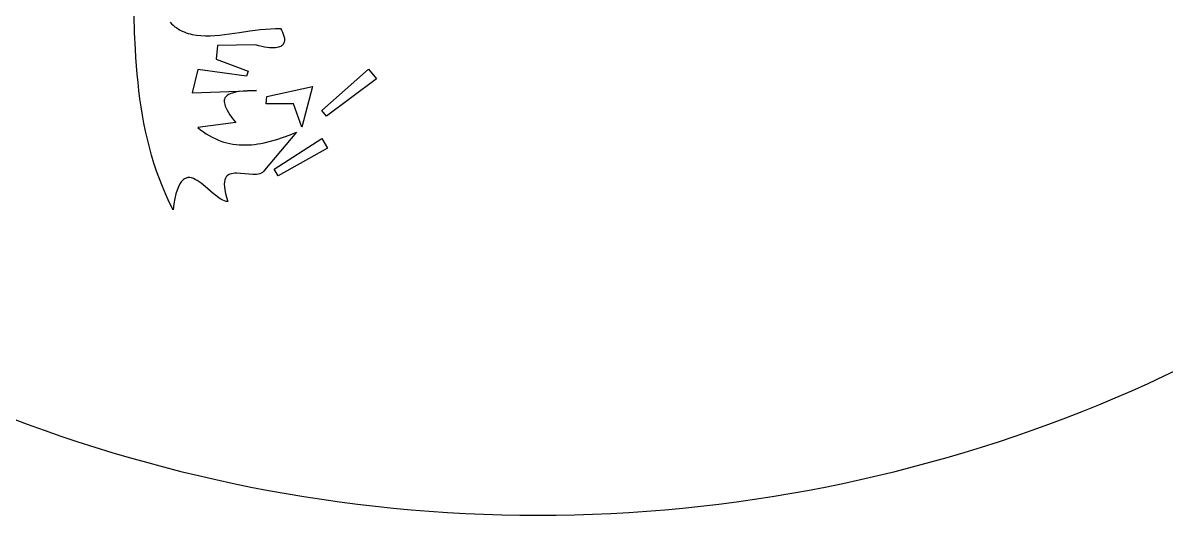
# Model space of a CAD drawing. Header units: metres. Extents: x -6.5 to 48.9, y 1.2 to 49.2.
# Drawn here: x 16.24 to 35.04, y 1.2 to 9.31 of the extents above; entities that cross this region are included whole.
import ezdxf

# ---------------------------------------------------------------- set-up
doc = ezdxf.new("R2010")
doc.units = ezdxf.units.M

msp = doc.modelspace()

# ---------------------------------------------------------------- linework, layer by layer
for points in [[(18.659149, 9.318044), (18.685025, 9.291283), (18.711777, 9.266545), (18.73938, 9.243766), (18.767811, 9.222882), (18.797046, 9.20383), (18.827061, 9.186545), (18.857833, 9.170964), (18.889337, 9.157023), (18.921551, 9.144658), (18.954449, 9.133806), (18.98801, 9.124402), (19.022208, 9.116383), (19.092422, 9.104244), (19.164903, 9.096878), (19.239459, 9.093775), (19.315902, 9.094424), (19.394041, 9.098314), (19.473685, 9.104935), (19.554646, 9.113777), (19.636732, 9.124328), (19.803523, 9.148519), (19.972537, 9.173422), (20.057403, 9.184864), (20.142255, 9.194953), (20.226902, 9.203178), (20.311156, 9.209029), (20.394825, 9.211994), (20.47772, 9.211564), (20.47772, 9.211564), (20.493541, 9.184239), (20.508605, 9.154096), (20.521887, 9.122041), (20.532361, 9.088978), (20.539001, 9.055813), (20.540781, 9.023452), (20.539529, 9.007856), (20.536677, 8.992799), (20.532097, 8.978397), (20.525661, 8.964761), (20.517241, 8.952005), (20.506708, 8.940241), (20.493935, 8.929584), (20.478793, 8.920147), (20.461153, 8.912041), (20.440889, 8.905382), (20.417871, 8.900281), (20.391971, 8.896852), (20.363061, 8.895209), (20.331013, 8.895464), (20.295699, 8.89773), (20.25699, 8.902121), (20.214758, 8.908749), (20.168876, 8.917729), (20.119213, 8.929173), (20.065644, 8.943194), (19.440537, 8.932677), (19.417551, 8.711456), (19.944184, 8.513015), (19.917949, 8.428182), (19.116143, 8.53752), (19.022733, 8.157044), (20.078884, 8.195482), (20.078884, 8.195482), (19.931518, 8.186403), (19.862004, 8.181044), (19.796727, 8.174044), (19.736783, 8.164583), (19.683266, 8.151841), (19.659258, 8.143983), (19.637268, 8.134996), (19.617431, 8.124779), (19.599885, 8.113229), (19.584766, 8.100243), (19.572211, 8.085718), (19.562356, 8.069553), (19.555339, 8.051644), (19.551296, 8.031889), (19.550364, 8.010185), (19.55268, 7.98643), (19.558381, 7.960521), (19.567602, 7.932356), (19.580482, 7.901832), (19.597157, 7.868846), (19.617763, 7.833296), (19.642437, 7.79508), (19.671317, 7.754094), (19.704538, 7.710237), (19.742238, 7.663405), (19.113533, 7.585284), (19.113533, 7.585284), (19.160291, 7.547165), (19.207352, 7.512042), (19.254711, 7.479846), (19.302365, 7.450508), (19.35031, 7.423958), (19.398542, 7.400126), (19.447057, 7.378945), (19.49585, 7.360343), (19.544919, 7.344252), (19.594258, 7.330603), (19.643865, 7.319326), (19.693735, 7.310352), (19.743864, 7.303612), (19.794248, 7.299036), (19.844883, 7.296555), (19.895766, 7.296099), (19.946892, 7.2976), (19.998258, 7.300987), (20.049859, 7.306193), (20.101692, 7.313146), (20.153752, 7.321779), (20.206036, 7.332021), (20.311259, 7.357057), (20.417329, 7.387699), (20.524215, 7.423394), (20.631885, 7.463586), (20.740307, 7.507721), (20.212771, 6.88078), (20.212771, 6.88078), (20.197778, 6.85973), (20.179597, 6.842889), (20.158522, 6.829869), (20.134848, 6.82028), (20.108868, 6.813732), (20.080878, 6.809836), (20.051171, 6.808202), (20.020041, 6.808441), (19.954692, 6.812981), (19.887185, 6.82034), (19.819873, 6.827403), (19.755113, 6.831053), (19.724424, 6.830625), (19.695256, 6.828176), (19.667903, 6.823315), (19.642659, 6.815655), (19.619818, 6.804805), (19.599675, 6.790376), (19.582524, 6.771978), (19.568659, 6.749223), (19.558374, 6.72172), (19.551964, 6.68908), (19.549723, 6.650914), (19.551945, 6.606832), (19.558925, 6.556445), (19.570957, 6.499363), (19.588335, 6.435198), (19.611353, 6.363559), (19.611353, 6.363559), (19.583952, 6.366067), (19.555553, 6.373753), (19.52625, 6.386057), (19.496138, 6.402418), (19.465311, 6.422275), (19.433864, 6.445067), (19.369486, 6.497213), (19.237438, 6.612052), (19.171277, 6.665772), (19.138493, 6.689745), (19.106033, 6.711045), (19.07399, 6.729112), (19.042459, 6.743384), (19.011534, 6.753301), (18.981311, 6.758302), (18.951882, 6.757827), (18.937496, 6.75536), (18.923343, 6.751314), (18.909437, 6.745619), (18.895788, 6.738203), (18.882409, 6.728998), (18.869311, 6.717934), (18.856507, 6.704939), (18.844007, 6.689944), (18.81997, 6.653674), (18.797295, 6.608562), (18.776075, 6.554048), (18.756405, 6.489571), (18.73838, 6.414571), (18.722094, 6.328486), (18.707641, 6.230756), (18.707641, 6.230756), (18.645388, 6.356465), (18.587352, 6.483003), (18.53338, 6.610342), (18.483317, 6.738456), (18.43701, 6.867318), (18.394306, 6.996901), (18.355051, 7.127178), (18.319091, 7.258123), (18.286272, 7.389708), (18.256442, 7.521906), (18.229445, 7.654692), (18.20513, 7.788037), (18.183341, 7.921915), (18.163926, 8.0563), (18.14673, 8.191164), (18.131601, 8.32648), (18.118384, 8.462223), (18.106926, 8.598364), (18.097073, 8.734877), (18.088671, 8.871735), (18.075608, 9.146379), (18.066507, 9.422082)], [(22.054266, 8.38496), (21.233411, 7.770461), (21.154094, 7.866354), (21.921412, 8.545414), (22.054266, 8.38496)], [(21.003601, 8.257463), (20.828667, 7.586883), (20.690258, 7.971353), (20.24164, 7.971353), (20.250085, 8.092903), (21.003601, 8.257463)], [(21.250923, 7.2453), (20.437179, 6.787086), (20.370389, 6.899161), (21.157801, 7.401293), (21.250923, 7.2453)], [(16.034885, 2.803506), (16.309846, 2.70021), (16.586081, 2.600235), (16.863559, 2.503594), (17.142248, 2.4103), (17.422119, 2.320365), (17.70314, 2.233803), (17.985282, 2.150626), (18.268512, 2.070846), (18.552801, 1.994476), (18.838117, 1.921529), (19.12443, 1.852017), (19.411709, 1.785953), (19.699924, 1.723349), (19.989043, 1.664219), (20.279036, 1.608575), (20.569872, 1.556429), (20.86152, 1.507794), (21.15395, 1.462683), (21.447131, 1.421108), (21.741031, 1.383082), (22.035621, 1.348618), (22.33087, 1.317728), (22.626747, 1.290425), (22.92322, 1.266721), (23.22026, 1.246629), (23.517836, 1.230162), (23.815916, 1.217332), (24.11447, 1.208153), (24.413468, 1.202636), (24.712878, 1.200794), (24.712878, 1.200794), (25.012288, 1.202636), (25.311286, 1.208153), (25.60984, 1.217332), (25.907921, 1.230162), (26.205496, 1.246629), (26.502536, 1.266721), (26.79901, 1.290425), (27.094886, 1.317728), (27.390135, 1.348618), (27.684725, 1.383082), (27.978626, 1.421108), (28.271806, 1.462683), (28.564236, 1.507794), (28.855884, 1.556429), (29.14672, 1.608575), (29.436713, 1.664219), (29.725832, 1.723349), (30.014047, 1.785953), (30.301326, 1.852017), (30.587639, 1.921529), (30.872955, 1.994476), (31.157244, 2.070846), (31.440475, 2.150626), (31.722616, 2.233803), (32.003637, 2.320365), (32.283508, 2.4103), (32.562198, 2.503594), (32.839675, 2.600234), (33.11591, 2.70021), (33.390871, 2.803506), (33.664527, 2.910112), (33.936849, 3.020014), (34.207805, 3.1332), (34.477364, 3.249658), (34.745496, 3.369373), (35.01217, 3.492335), (35.277355, 3.61853)]]:
    msp.add_lwpolyline(points)

doc.saveas('drawing.dxf')
